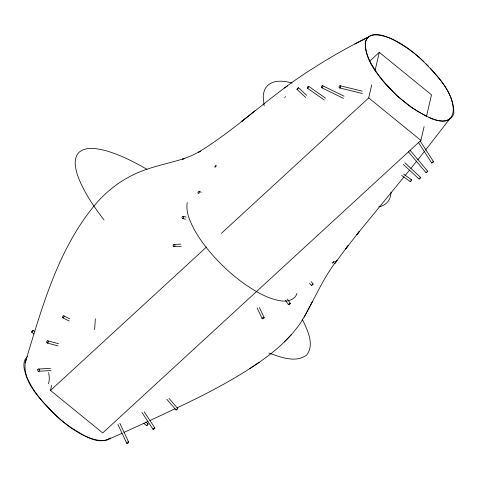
<?xml version="1.0" encoding="UTF-8"?>
<svg xmlns="http://www.w3.org/2000/svg" width="478" height="478" viewBox="0 0 478 478"><rect width="100%" height="100%" fill="white"/><g stroke="black" fill="none" stroke-linecap="round" stroke-linejoin="round"><path stroke-width="0.72" d="M419.995 177.959C422.14 176.334 417.617 180.863 419.881 178.073M94.62 329.587L95.361 318.79M187.233 202.576C185.518 212.758 190.549 222.557 195.209 231.262C203.293 245.106 213.875 257.361 225.502 268.349A94.722 43.713 47.4 0 0 245.543 284.655C256.232 291.897 267.782 298.738 280.706 300.841C286.842 301.887 295.004 300.232 296.946 293.438M305.735 97.47L296.963 89.404L297.095 89.093L298.493 87.749L306.727 95.325M298.505 87.761L296.981 89.422M424.106 126.652L420.909 140.395L102.704 432.943L50.495 390.454L51.678 385.393M221.416 233.318L368.699 97.906L371.729 84.893M375.093 70.427L379.299 52.347L431.509 94.835L426.46 116.53M25.107 362.85C41.992 307.928 57.593 249.767 95.08 204.715C105.644 192.114 118.831 181.754 133.643 174.59C149.859 166.78 167.748 163.793 184.801 158.391L182.351 159.264L191.457 155.72L200.455 151.227L198.364 152.321C238.809 127.53 272.556 93.359 312.953 68.408C330.872 56.858 349.484 46.384 368.604 36.949L354.885 43.928M410.064 150.265L427.78 171.297L426.071 172.755L427.768 171.297M177.183 407.776C205.486 394.428 233.443 380.058 259.255 362.27C274.808 351.503 289.411 338.89 300.304 323.301C313.198 302.652 321.939 279.558 337.062 260.223L334.69 263.587L348.038 245.71L345.588 248.924L359.265 231.591L356.761 234.668L404.059 176.866M312.475 301.522L304.181 317.177M177.72 408.553L176.035 409.993L177.72 408.517L169.009 398.353M313.18 284.016L311.483 285.468L313.168 283.992L311.238 281.733M450.079 118.442L425.462 150.164M424.566 151.305L417.688 159.939M416.768 161.092L410.829 168.495M404.962 175.749L409.473 170.168M284.249 342.033L291.186 334.833M284.679 97.506L285.659 96.64M27.449 356.576C21.522 361.619 24.229 370.504 26.619 376.67C31.387 387.861 38.879 397.648 47.023 406.587C56.786 416.977 67.619 426.567 80.125 433.534A62.325 28.764 47.4 0 0 86.733 436.761A63.371 29.248 47.4 0 0 95.206 439.617C99.92 440.65 105.405 441.463 109.677 438.655M110.442 437.926C97.888 446.416 81.911 433.994 71.061 427.661A76.086 35.115 47.4 0 1 54.964 414.557C41.807 400.277 22.532 383.685 25.274 362.246A46.527 21.474 47.4 0 1 26.427 359.581M369.96 60.939L379.299 52.347M50.495 390.454L206.574 246.959M255.061 110.663L241.515 121.573L244.545 119.153M284.506 88L287.469 85.897M249.863 368.532L259.255 362.27M175.193 408.714L149.984 420.55M147.989 421.482L123.963 432.399M107.066 439.933L121.938 433.301M378.695 206.831C382.531 206.299 386.105 204.184 388.357 201.029A57.832 26.69 47.4 0 0 391.076 192.293M174.153 244.485L180.786 244.121M173.938 246.726L181.305 246.319M38.706 369.016L50.495 368.365M38.491 371.251L51.015 370.564M292.124 83.047C283.585 80.633 271.94 79.282 265.989 87.444A57.832 26.69 47.4 0 0 263.235 96.944L264.161 105.877M340.163 85.747A1.129 0.825 -76.3 0 1 340.414 87.582A1.129 0.825 -76.3 0 1 339.039 87.193A1.129 0.825 -76.3 0 1 340.163 85.747L362.228 91.137M339.643 87.946L362.491 93.521M183.122 216.283L186.002 217.048M182.644 218.494L185.53 219.253M47.675 340.814L58.495 343.67M47.197 343.019L58.017 345.875M268.881 353.099C280.508 357.042 295.506 363.304 306.649 355.07C314.942 344.274 307.258 329.766 302.251 319.185M428.927 117.373C436.055 120.91 449.003 124.591 452.481 114.451A45.105 20.817 47.4 0 0 453.281 109.725C452.75 93.18 440.716 79.969 430.314 68.235M322.65 85.747L343.975 96.156M321.467 87.635L343.455 98.372M426.693 116.327L417.479 111.219A86.171 39.764 47.4 0 1 410.512 106.618L397.152 95.959L386.941 85.682A57.713 26.631 47.4 0 1 379.604 76.599L377.907 74.215A61.076 28.184 47.4 0 1 373.252 66.92C365.873 56.231 357.233 31.034 380.261 35.426A59.786 27.593 47.4 0 1 386.29 36.848A58.053 26.792 47.4 0 1 392.671 39.316C404.358 44.753 414.522 52.933 423.843 61.734M199.314 191.331L201.292 192.335M63.867 315.862L69.806 318.856M62.672 317.745L69.268 321.079M146.985 169.349C133.983 161.815 120.444 154.986 105.997 150.707C97.273 148.628 86.476 146.059 78.876 152.386C72.949 158.983 75.446 168.692 77.872 176.233C83.895 192.258 93.748 206.472 104.049 220.011M308.657 86.309L325.661 98.259M307.288 88.095L324.299 100.045M403.629 174.112L411.522 179.734M401.651 175.462L410.148 181.515M368.699 97.906L420.909 140.395M145.748 422.068L148.061 423.944M33.084 330.382L34.816 331.792M31.626 332.096L33.932 333.979M143.711 423.311L146.603 425.659M404.836 162.735L420.688 177.487M403.283 164.372L419.134 179.107M426.029 63.855L428.186 66.024M309.535 283.209L311.471 285.468M166.822 399.261L176.024 409.993M408.343 151.729L426.065 172.755M287.439 299.079L290.289 303.399M285.593 300.369L288.443 304.689M144.254 411.887L154.842 427.924M141.996 412.556L152.996 429.214M420.192 141.034L433.528 161.666A1.129 0.347 -32.9 0 1 432.231 162.884A1.129 0.347 -32.9 0 1 432.01 162.311A1.129 0.347 -32.9 0 1 433.558 161.707M418.34 142.307L431.67 162.938M259.381 307.479L264.113 317.553M257.11 307.904L262.159 318.653M119.835 423.269L128.666 442.078M117.881 424.368L126.712 443.178M48.666 372.577L49.312 377.554L49.12 381.187A36.304 16.754 47.4 0 1 48.392 383.75M410.865 179.955A1.129 0.418 -54.5 0 1 411.558 180.063A1.129 0.418 -54.5 0 1 410.566 181.473A1.129 0.418 -54.5 0 1 410.202 180.899M215.327 165.848A1.129 0.412 -54.3 0 1 216.229 165.681A1.129 0.412 -54.3 0 1 215.13 167.192A1.129 0.412 -54.3 0 1 215.046 166.236M147.469 424.219A1.129 0.305 -50.9 0 1 148.043 424.219A1.129 0.305 -50.9 0 1 146.997 425.557A1.129 0.305 -50.9 0 1 146.716 425.175M332.64 263.014L334.176 261.418L332.658 262.954M365.317 41.819C364.618 63.281 382.257 80.232 396.059 94.65A76.086 35.115 47.4 0 0 412.156 107.747C421.596 113.621 446.757 130.751 453.783 113.806C454.476 92.344 436.838 75.393 423.042 60.981A76.086 35.115 47.4 0 0 406.939 47.878C397.499 42.004 372.338 24.874 365.317 41.819M307.934 87.892A1.129 0.43 -54.9 0 0 308.627 86.285A1.129 0.43 -54.9 0 0 307.354 87.426A1.129 0.43 -54.9 0 0 307.934 87.892M322.297 87.462A1.129 0.645 -64 0 0 322.572 85.687A1.129 0.645 -64 0 0 321.312 86.924A1.129 0.645 -64 0 0 322.297 87.462M63.49 317.571A1.129 0.633 -63.2 0 0 63.789 315.803A1.129 0.633 -63.2 0 0 62.528 317.039A1.129 0.633 -63.2 0 0 63.49 317.571M47.961 342.648A1.129 0.813 -75.2 0 0 47.734 340.826A1.129 0.813 -75.2 0 0 46.611 342.266A1.129 0.813 -75.2 0 0 47.961 342.648M37.78 369.572A1.129 0.938 86.9 0 0 38.622 371.263A1.129 0.938 86.9 0 0 39.399 369.566A1.129 0.938 86.9 0 0 37.78 369.572M153.546 429.142A1.129 0.329 -33.4 0 0 154.872 427.965A1.129 0.329 -33.4 0 0 153.342 428.593A1.129 0.329 -33.4 0 0 153.546 429.142M127.375 443.315A1.129 0.562 -25.1 0 0 128.713 442.156A1.129 0.562 -25.1 0 0 126.975 442.419A1.129 0.562 -25.1 0 0 127.375 443.315M198.938 193.04A1.129 0.633 -63.2 0 0 199.236 191.278A1.129 0.633 -63.2 0 0 197.976 192.514A1.129 0.633 -63.2 0 0 198.938 193.04M183.409 218.123A1.129 0.813 -75.2 0 0 183.182 216.301A1.129 0.813 -75.2 0 0 182.052 217.741A1.129 0.813 -75.2 0 0 183.409 218.123M173.227 245.041A1.129 0.938 86.9 0 0 174.07 246.732A1.129 0.938 86.9 0 0 174.846 245.041A1.129 0.938 86.9 0 0 173.227 245.041M288.993 304.617A1.129 0.329 -33.4 0 0 290.319 303.44A1.129 0.329 -33.4 0 0 288.79 304.068A1.129 0.329 -33.4 0 0 288.993 304.617M262.822 318.784A1.129 0.562 -25.1 0 0 264.161 317.625A1.129 0.562 -25.1 0 0 262.422 317.894A1.129 0.562 -25.1 0 0 262.822 318.784M32.145 331.881A1.129 0.299 -50.8 0 0 33.084 330.376A1.129 0.299 -50.8 0 0 31.835 331.451A1.129 0.299 -50.8 0 0 32.145 331.881"/></g></svg>
